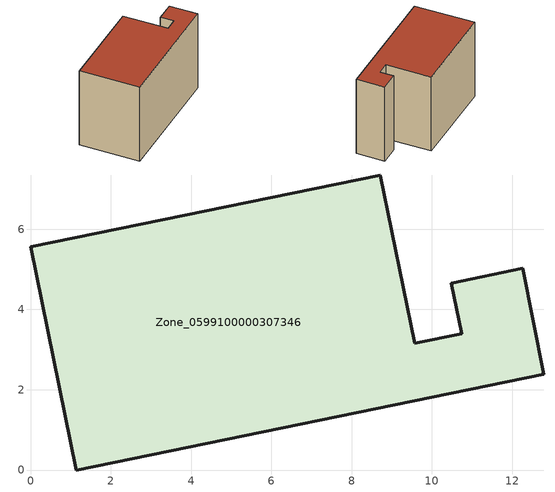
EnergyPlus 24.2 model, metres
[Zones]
Zone_0599100000307346
 floor ground (C_G): 9.57,3.16 10.74,3.4 10.48,4.65 12.26,5.03 12.79,2.39 1.14,0 0,5.56 8.71,7.35 z0
 wall outside (C_F): 1.14,0 12.79,2.39 12.26,5.03 10.48,4.65 10.74,3.4 9.57,3.16 8.71,7.35 0,5.56 1.14,0 z0:7.8
 roof outside (C_R): 10.74,3.4 9.57,3.16 8.71,7.35 0,5.56 1.14,0 12.79,2.39 12.26,5.03 10.48,4.65 z7.8
[BUILDING]
Pand.0599100000307346: North Axis=0; Terrain=City; Loads Convergence Tolerance Value=0.04; Temperature Convergence Tolerance Value=0.4; Solar Distribution=FullExterior; Maximum Number of Warmup Days=25; Minimum Number of Warmup Days=1
[Site:Location]
Rotterdam.The.Hague.AP_ZH_NLD Design_Conditions: Latitude=51.96; Longitude=4.45; Time Zone=1; Elevation=-4.5
[SITE:GROUNDTEMPERATURE:BUILDINGSURFACE]
18, 18, 18, 18, 18, 18, 18, 18, 18, 18, 18, 18
[MATERIAL] Thermal Absorptance=0.9; Solar Absorptance=0.7; Visible Absorptance=0.7
Name | Roughness | Thickness | Conductivity | Density | Specific Heat
G.TC.1975-1991 | MediumSmooth | 0.15 | 0.288461 | 540 | 1210
F.TC.1975-1991 | Rough | 0.3 | 0.230769 | 1920 | 840
R.TC.1975-1991 | MediumRough | 0.2 | 0.153846 | 1500 | 1000
[CONSTRUCTION]
C_G: G.TC.1975-1991
C_F: F.TC.1975-1991
C_R: R.TC.1975-1991
[ZONE]
Zone_0599100000307346: Type=1; Multiplier=1; Ceiling Height=Autocalculate; Volume=Autocalculate; Floor Area=autocalculate; Part of Total Floor Area=Yes
[ZONEINFILTRATION:DESIGNFLOWRATE]
Infil_Zone_0599100000307346: Zone or ZoneList or Space or SpaceList=Zone_0599100000307346; Schedule=AlwaysOn; Design Flow Rate Calculation Method=Flow/Area; Flow Rate per Floor Area=0.003; Constant Term Coefficient=1; Temperature Term Coefficient=0; Velocity Term Coefficient=0; Velocity Squared Term Coefficient=0
[HVACTEMPLATE:ZONE:IDEALLOADSAIRSYSTEM]
Zone_0599100000307346: Maximum Heating Supply Air Temperature=50; Minimum Cooling Supply Air Temperature=13; Maximum Heating Supply Air Humidity Ratio=0.0156; Minimum Cooling Supply Air Humidity Ratio=0.0077; Heating Limit=NoLimit; Cooling Limit=NoLimit; Dehumidification Control Type=ConstantSensibleHeatRatio; Cooling Sensible Heat Ratio=0.7; Dehumidification Setpoint=60; Humidification Control Type=None; Humidification Setpoint=30; Outdoor Air Method=None; Outdoor Air Flow Rate per Person=0.00944; Outdoor Air Flow Rate per Zone Floor Area=0; Outdoor Air Flow Rate per Zone=0; Demand Controlled Ventilation Type=None; Outdoor Air Economizer Type=NoEconomizer; Heat Recovery Type=None; Sensible Heat Recovery Effectiveness=0.7; Latent Heat Recovery Effectiveness=0.65
[ZONECONTROL:THERMOSTAT]
ThermostatControl_Zone_0599100000307346: Zone or ZoneList=Zone_0599100000307346; Control Type Schedule=DualSetpointControlType; Control 1=Thermostat_Zone_0599100000307346; Temperature Difference Between Cutout And Setpoint=0
[THERMOSTATSETPOINT:DUALSETPOINT]
Thermostat_Zone_0599100000307346: Heating Setpoint Temperature Schedule=HeatingSetpoint_Zone_0599100000307346; Cooling Setpoint Temperature Schedule=CoolingSetpoint_Zone_0599100000307346
[SCHEDULE:COMPACT]
HeatingSetpoint_Zone_0599100000307346: Through: 12/31, For: AllDays, Until: 24:00, 21
CoolingSetpoint_Zone_0599100000307346: Through: 12/31, For: AllDays, Until: 24:00, 24
DualSetpointControlType: Through: 12/31, For: AllDays, Until: 24:00, 4
AlwaysOn: Through: 12/31, For: AllDays, Until: 24:00, 1
